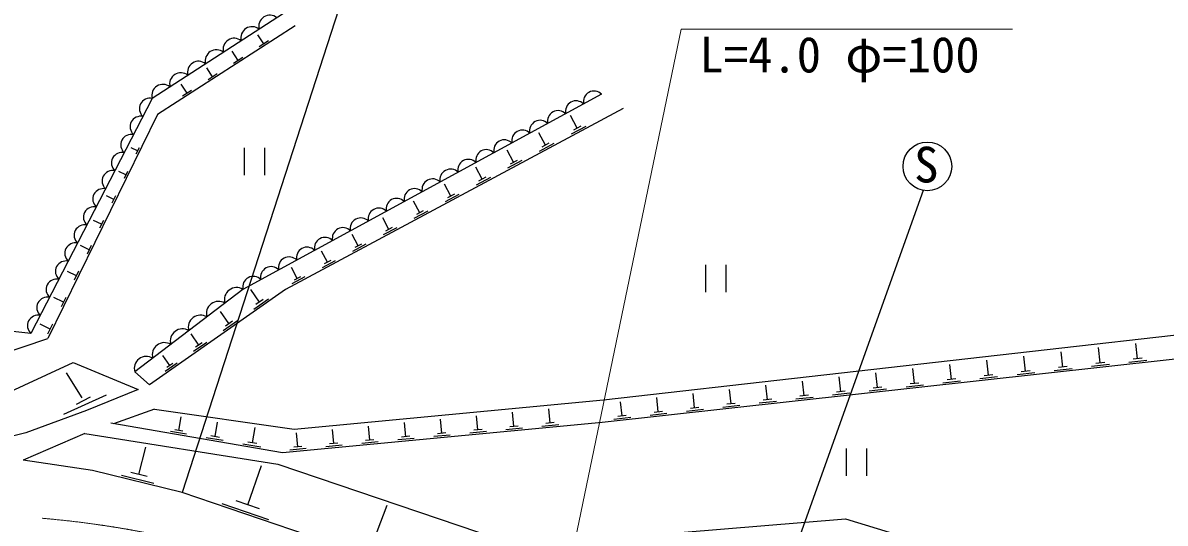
# Model space of a CAD drawing. Units: millimetres, scale not verified. Extents: x 40000 to 680000, y 20000 to 380000.
# Drawn here: x 399288 to 457856, y 315468 to 341140 of the extents above; entities that cross this region are included whole.
import ezdxf
from ezdxf.enums import TextEntityAlignment as Align

# ---------------------------------------------------------------- set-up
doc = ezdxf.new("R2010")
doc.units = ezdxf.units.MM
doc.header["$LTSCALE"] = 1000
doc.linetypes.add('CHAIN', pattern=[18.5, 12, -1.5, 3.5, -1.5])
for name, color, linetype, lineweight in [('M-BGD', 7, 'Continuous', 25), ('M-BMK', 2, 'CHAIN', 13), ('M-STR-HTXT', 7, 'Continuous', 13)]:
    doc.layers.add(name, color=color, linetype=linetype, lineweight=lineweight)
doc.styles.add('ＭＳ ゴシック', font='')
doc.styles.get('ＭＳ ゴシック').set_extended_font_data('MS Gothic')

msp = doc.modelspace()

# ---------------------------------------------------------------- linework, layer by layer
at = {"layer": 'M-BGD'}
for p, q in [((416299, 344379), (407464, 317050)), ((411641, 340056), (411337, 340528)), ((411877, 340208), (411405, 339904)), ((410328, 339211), (410026, 339680)), ((410562, 339362), (410093, 339060)), ((409018, 338367), (408717, 338834)), ((407710, 337526), (407412, 337989)), ((409251, 338517), (408784, 338217)), ((407942, 337675), (407479, 337376)), ((427713, 335736), (427369, 336377)), ((428151, 335825), (427396, 335421)), ((427902, 335837), (427524, 335635)), ((426078, 334857), (425739, 335490)), ((405169, 334564), (404838, 334726)), ((405250, 334729), (405088, 334398)), ((410644, 334726), (410644, 333326)), ((411694, 333326), (411694, 334726)), ((424453, 333984), (424118, 334608)), ((426510, 334945), (425766, 334546)), ((426264, 334957), (425892, 334757)), ((424879, 334071), (424145, 333677)), ((424637, 334082), (424270, 333885)), ((404567, 333334), (404211, 333509)), ((404654, 333513), (404479, 333156)), ((422838, 333116), (422508, 333731)), ((421234, 332253), (420908, 332860)), ((423259, 333201), (422534, 332813)), ((423019, 333213), (422657, 333019)), ((403952, 332080), (403571, 332267)), ((404046, 332271), (403859, 331890)), ((421648, 332338), (420934, 331955)), ((421412, 332349), (421055, 332158)), ((445444, 332542), (436197, 306621)), ((419639, 331396), (419318, 331995)), ((419815, 331491), (419463, 331302)), ((403325, 330801), (402918, 331000)), ((403425, 331005), (403225, 330597)), ((418054, 330544), (417738, 331135)), ((420048, 331479), (419343, 331102)), ((418457, 330626), (417763, 330254)), ((418228, 330637), (417880, 330451)), ((416479, 329698), (416167, 330280)), ((416877, 329779), (416192, 329411)), ((416650, 329790), (416308, 329606)), ((402685, 329495), (402251, 329708)), ((402792, 329712), (402579, 329278)), ((414914, 328856), (414606, 329430)), ((413359, 328020), (413055, 328586)), ((415306, 328936), (414631, 328574)), ((415083, 328947), (414745, 328766)), ((434297, 328727), (434297, 327327)), ((435347, 327327), (435347, 328727)), ((402033, 328163), (401572, 328389)), ((402146, 328394), (401920, 327933)), ((413745, 328099), (413080, 327742)), ((413525, 328110), (413192, 327931)), ((411425, 326814), (410975, 327455)), ((401367, 326804), (400878, 327044)), ((401486, 327049), (401247, 326560)), ((411882, 326965), (411128, 326436)), ((411614, 326946), (411237, 326682)), ((409855, 325707), (409418, 326329)), ((400687, 325418), (400171, 325671)), ((400814, 325676), (400561, 325159)), ((410298, 325854), (409566, 325340)), ((410038, 325835), (409672, 325578)), ((399702, 325198), (396522, 325559)), ((408311, 324609), (407911, 325179)), ((390221, 321422), (400567, 324946)), ((408716, 324744), (408046, 324274)), ((408478, 324727), (408143, 324492)), ((454525, 323691), (454439, 324473)), ((456444, 323904), (456357, 324690)), ((406829, 323556), (406465, 324074)), ((450702, 323266), (450616, 324041)), ((452611, 323478), (452525, 324256)), ((456676, 323929), (456213, 323878)), ((391856, 319072), (401865, 323716)), ((401865, 323716), (405199, 322331)), ((407198, 323679), (406588, 323251)), ((406981, 323663), (406676, 323449)), ((445002, 322634), (444918, 323396)), ((446897, 322844), (446812, 323610)), ((448797, 323055), (448712, 323825)), ((450930, 323292), (450474, 323241)), ((453084, 323392), (452169, 323290)), ((452840, 323504), (452382, 323453)), ((455001, 323604), (454081, 323502)), ((454756, 323716), (454295, 323665)), ((456922, 323816), (455997, 323714)), ((402333, 321896), (401530, 323186)), ((405025, 323226), (405778, 322560)), ((439345, 322006), (439262, 322756)), ((441226, 322215), (441142, 322969)), ((443112, 322424), (443028, 323182)), ((447363, 322759), (446461, 322659)), ((447123, 322869), (446672, 322819)), ((449265, 322969), (448359, 322869)), ((449024, 323080), (448571, 323030)), ((451172, 323180), (450261, 323079)), ((405199, 322331), (402552, 321241)), ((433730, 321383), (433648, 322121)), ((435597, 321590), (435514, 322332)), ((437468, 321798), (437386, 322544)), ((441684, 322131), (440797, 322033)), ((441448, 322239), (441004, 322190)), ((443572, 322340), (442680, 322241)), ((443334, 322449), (442889, 322399)), ((445465, 322549), (444569, 322450)), ((445226, 322659), (444778, 322609)), ((403565, 322039), (401372, 321050)), ((402734, 321939), (402017, 321552)), ((430009, 320970), (429929, 321700)), ((431867, 321176), (431786, 321910)), ((435815, 321614), (435378, 321566)), ((437922, 321715), (437044, 321618)), ((437688, 321822), (437249, 321773)), ((439801, 321922), (438918, 321825)), ((439565, 322030), (439124, 321982)), ((402552, 321241), (399438, 320095)), ((406045, 321319), (403940, 320569)), ((422616, 320254), (422548, 320980)), ((424468, 320429), (424399, 321157)), ((426322, 320604), (426253, 321334)), ((430224, 320994), (429795, 320946)), ((432313, 321094), (431450, 320999)), ((432083, 321200), (431651, 321152)), ((434178, 321301), (433310, 321205)), ((433947, 321407), (433512, 321359)), ((436048, 321507), (435174, 321411)), ((407287, 320221), (407407, 320921)), ((409147, 319909), (409275, 320651)), ((411059, 319588), (411195, 320375)), ((417073, 319729), (417005, 320450)), ((418919, 319904), (418851, 320626)), ((420767, 320078), (420698, 320803)), ((424682, 320449), (424254, 320409)), ((426763, 320516), (425905, 320435)), ((426537, 320625), (426107, 320584)), ((430453, 320889), (429594, 320794)), ((399438, 320095), (395081, 319058)), ((402464, 320061), (399297, 318700)), ((407677, 320027), (406854, 320169)), ((407492, 320186), (407081, 320257)), ((409561, 319703), (408688, 319853)), ((409365, 319872), (408929, 319947)), ((413389, 319380), (413321, 320097)), ((415230, 319554), (415162, 320273)), ((419356, 319816), (418506, 319736)), ((419131, 319924), (418706, 319883)), ((421205, 319991), (420353, 319910)), ((420980, 320099), (420554, 320058)), ((423055, 320166), (422201, 320085)), ((422830, 320274), (422403, 320233)), ((424908, 320341), (424052, 320260)), ((405243, 317960), (405588, 319367)), ((411498, 319369), (410573, 319529)), ((411291, 319548), (410828, 319628)), ((413822, 319293), (412979, 319214)), ((413600, 319400), (413178, 319360)), ((415665, 319467), (414819, 319388)), ((415441, 319574), (415018, 319534)), ((417509, 319642), (416661, 319562)), ((417285, 319749), (416861, 319709)), ((441504, 319295), (441504, 317895)), ((442554, 317895), (442554, 319295)), ((405657, 317858), (404829, 318061)), ((410828, 316406), (411521, 318435)), ((406010, 317508), (404354, 317914)), ((411898, 315640), (409512, 316456)), ((411424, 316202), (410231, 316610)), ((417122, 314182), (417959, 316391))]:
    msp.add_line(p, q, dxfattribs=at)
for points in [[(413229, 341991), (405920, 337262), (399702, 325198)], [(413258, 340978), (406196, 336432), (400567, 324946)], [(428961, 337472), (410572, 327462), (405025, 323226)], [(430064, 336738), (412747, 327451), (405778, 322560)], [(406045, 321319), (413204, 320287), (429053, 321803), (460696, 325382)], [(461313, 324201), (428985, 320626), (412603, 319078), (403800, 320593)], [(402464, 320061), (412366, 318501), (424717, 314309)], [(423588, 311181), (413881, 314857), (407464, 317050), (402853, 318178), (399297, 318700)], [(424717, 314309), (441468, 315697), (454850, 311602)]]:
    msp.add_lwpolyline(points, dxfattribs=at)
msp.add_circle((445666, 333772), 1250, dxfattribs=at)
for centre, radius, start, end in [((411951, 340962), 570, 50.26507, 195.54542), ((411038, 340370), 570, 50.26507, 195.54542), ((410124, 339779), 570, 50.26507, 195.54542), ((409210, 339188), 570, 50.26507, 195.54542), ((408297, 338597), 570, 50.26507, 195.54542), ((407383, 338006), 570, 50.26507, 195.54542), ((406469, 337414), 570, 50.26507, 195.54542), ((428569, 337096), 542, 43.78807, 193.33542), ((405806, 336733), 541, 77.80856, 227.6543), ((427650, 336596), 542, 43.78807, 193.33542), ((405327, 335805), 541, 77.80856, 227.6543), ((426730, 336095), 542, 43.78807, 193.33542), ((424892, 335094), 542, 43.78807, 193.33542), ((425811, 335595), 542, 43.78807, 193.33542), ((404849, 334877), 541, 77.80856, 227.6543), ((423972, 334594), 542, 43.78807, 193.33542), ((404371, 333949), 541, 77.80856, 227.6543), ((423053, 334093), 542, 43.78807, 193.33542), ((422133, 333593), 542, 43.78807, 193.33542), ((403892, 333021), 541, 77.80856, 227.6543), ((421214, 333092), 542, 43.78807, 193.33542), ((420294, 332592), 542, 43.78807, 193.33542), ((403414, 332093), 541, 77.80856, 227.6543), ((418455, 331591), 542, 43.78807, 193.33542), ((419375, 332091), 542, 43.78807, 193.33542), ((402936, 331165), 541, 77.80856, 227.6543), ((417536, 331090), 542, 43.78807, 193.33542), ((416616, 330590), 542, 43.78807, 193.33542), ((402457, 330237), 541, 77.80856, 227.6543), ((415697, 330089), 542, 43.78807, 193.33542), ((401979, 329309), 541, 77.80856, 227.6543), ((414778, 329589), 542, 43.78807, 193.33542), ((413858, 329088), 542, 43.78807, 193.33542), ((401501, 328381), 541, 77.80856, 227.6543), ((412019, 328087), 542, 43.78807, 193.33542), ((412939, 328588), 542, 43.78807, 193.33542), ((401022, 327453), 541, 77.80856, 227.6543), ((411100, 327587), 542, 43.78807, 193.33542), ((410245, 326932), 623, 58.32245, 196.40579), ((400544, 326525), 541, 77.80856, 227.6543), ((409320, 326226), 623, 58.32245, 196.40579), ((400066, 325597), 541, 77.80856, 227.6543), ((408396, 325520), 623, 58.32245, 196.40579), ((407472, 324814), 623, 58.32245, 196.40579), ((406547, 324108), 623, 58.32245, 196.40579), ((405623, 323402), 623, 58.32245, 196.40579)]:
    msp.add_arc(centre, radius, start, end, dxfattribs=at)
at = {"layer": 'M-BMK'}
msp.add_arc((396052, 265820), 50076, 71.41904, 108.554, dxfattribs=at)
at = {"layer": 'M-STR-HTXT'}
for p, q in [((426711, 310294), (433035, 340811)), ((433035, 340811), (450022, 340811))]:
    msp.add_line(p, q, dxfattribs=at)

# ---------------------------------------------------------------- texts
at = {"layer": 'M-BGD', "style": 'ＭＳ ゴシック'}
msp.add_text('S', height=1833, dxfattribs=at).set_placement((444987, 332399), align=Align.BOTTOM_LEFT)
at = {"layer": 'M-STR-HTXT', "style": 'ＭＳ ゴシック'}
msp.add_text('L=4.0 φ=100', height=1833, dxfattribs=at).set_placement((433979, 338042), align=Align.BOTTOM_LEFT)

doc.saveas('drawing.dxf')
